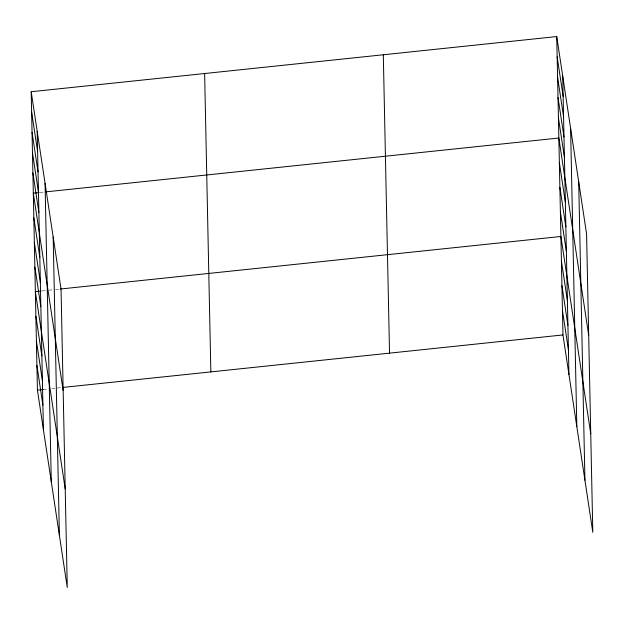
<?xml version="1.0" encoding="UTF-8"?>
<svg xmlns="http://www.w3.org/2000/svg" width="624" height="624" viewBox="0 0 624 624"><rect width="100%" height="100%" fill="white"/><g stroke="black" fill="none" stroke-linecap="round" stroke-linejoin="round"><path stroke-width="0.47" stroke-dasharray="3.12 2.34" d="M40.061 192.465L43.914 192.059M42.112 290.932L47.892 290.324M48.859 290.222L54.639 289.614M55.598 289.513L60.419 289.006M43.204 389.493L48.017 388.986M51.878 388.58L61.511 387.574"/><path stroke-width="0.94" d="M31.2 91.728L61.043 289.06L67.267 587.434L37.424 390.101L31.2 91.728L556.733 36.566L586.576 233.899L592.8 532.272L562.957 334.94L556.733 36.566M39.094 192.566L33.314 193.175L63.157 390.507M45.841 191.864L558.847 138.013L588.697 335.345M41.153 291.034L35.365 291.634L65.216 488.966M60.419 289.006L560.906 236.48L590.749 433.805M37.424 390.101L43.204 389.493M62.47 387.473L562.957 334.94M557.154 56.862L563.152 96.478M557.583 77.15L563.573 116.766M558.004 97.438L563.995 137.054M558.425 117.725L564.416 157.342M559.361 162.63L565.352 202.246M559.876 187.247L565.867 226.863M560.391 211.864L566.381 251.48M561.413 261.089L567.411 300.706M561.928 285.706L567.918 325.322M562.442 310.323L568.433 349.939M31.621 112.016L37.612 151.632M32.042 132.311L38.041 171.92M32.471 152.599L38.462 192.215M32.893 172.887L38.883 212.503M33.829 217.792L39.819 257.408M34.343 242.408L40.334 282.025M34.858 267.025L40.849 306.641M35.88 316.251L41.87 355.867M36.395 340.868L42.385 380.484M36.91 365.485L42.9 405.101M578.705 181.857L584.93 480.223M570.593 128.232L576.818 426.605M562.723 76.183L568.948 374.556M383.308 54.772L389.532 353.145M204.625 73.523L210.85 371.896M53.173 237.011L59.397 535.384M45.061 183.394L51.285 481.759M37.19 131.344L43.415 429.718"/></g></svg>
